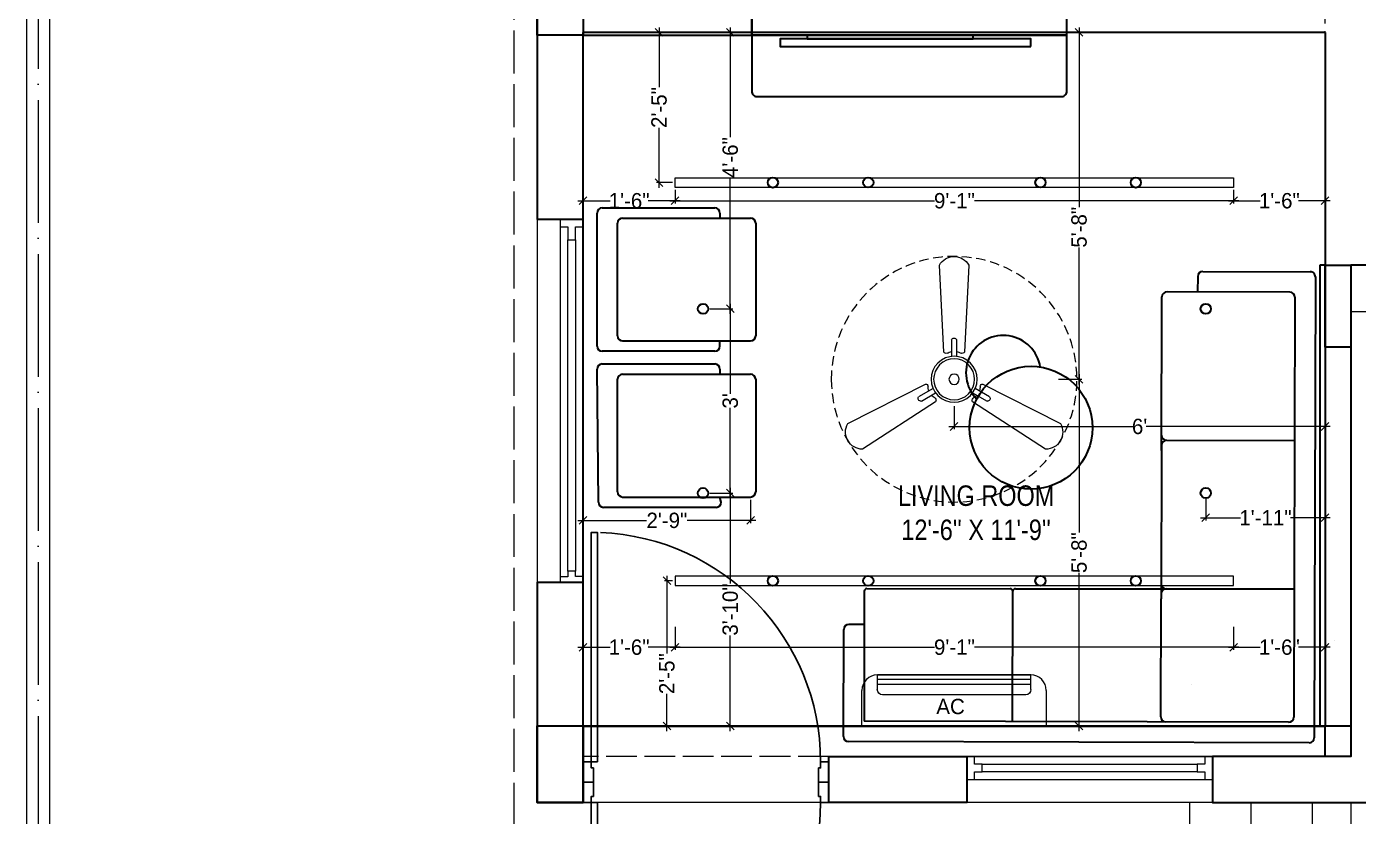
# Model space of a CAD drawing. Header units: millimetres. Extents: x 35877 to 3066687, y -650199 to -40525.
# Drawn here: x 147264.5 to 147524.8, y -179812.1 to -179657.8 of the extents above; entities that cross this region are included whole.
import ezdxf

# ---------------------------------------------------------------- set-up
doc = ezdxf.new("R2010")
doc.units = ezdxf.units.MM
doc.header["$MEASUREMENT"] = 0
doc.header["$PDMODE"] = 35
for name, pattern in [('ACAD_ISO02W100', [15, 12, -3]), ('ACAD_ISO04W100', [30, 24, -3, 0, -3]), ('DASHED', [0.75, 0.5, -0.25])]:
    doc.linetypes.add(name, pattern=pattern)
doc.layers.get('Defpoints').update_dxf_attribs({"color": 220})
doc.layers.add('AR DOOR', color=40, linetype='Continuous')
doc.layers.add('AR ELE-5', color=134, linetype='Continuous')
for name, color, linetype, lineweight in [('COLUMN', 1, 'Continuous', 30), ('dim05', 1, 'Continuous', 13), ('el', 7, 'Continuous', 20), ('Electrical', 84, 'Continuous', 30), ('FIRST FLOOR ( TEXT )', 7, 'Continuous', 9), ('FUR', 250, 'Continuous', 0), ('FURNITURE', 32, 'Continuous', 9), ('furniture dimensions', 1, 'DASHED', 0), ('GROUND FLOOR', 7, 'Continuous', 9), ('GROUND FLOOR  ( PLINE )', 251, 'Continuous', 30), ('GROUND FLOOR ( DW_RAIL )', 7, 'Continuous', 9), ('Labelling', 1, 'Continuous', 25), ('Text', 7, 'Continuous', 15), ('wall', 7, 'Continuous', 30)]:
    doc.layers.add(name, color=color, linetype=linetype, lineweight=lineweight)
doc.styles.add('century g', font='GOTHIC.TTF')
doc.styles.add('KATHA', font='swissc.ttf')
doc.styles.add('TEXT', font='eurr____.ttf')
doc.dimstyles.new('Archana', dxfattribs={"dimtxt": 2, "dimasz": 0.75, "dimexe": 0.5, "dimexo": 0.5, "dimgap": 0, "dimtad": 0, "dimzin": 0, "dimdsep": 46, "dimlunit": 4, "dimtxsty": 'century g', "dimblk": 'OBLIQUE', "dimcen": 0, "dimdle": 1, "dimclrd": 256, "dimclre": 256, "dimclrt": 256, "dimadec": 0, "dimazin": 0, "dimtfac": 1, "dimtofl": 0, "dimtmove": 1, "dimatfit": 3, "dimfxl": 1, "dimfxlon": 1, "dimtolj": 1, "dimtzin": 0, "dimlwd": -1, "dimlwe": -1, "dimarcsym": 0})

# ---------------------------------------------------------------- blocks, each defined once
blk = doc.blocks.new('*U20')
for points in [[(0, 0), (0, 1120), (30, 1120), (30, 0)], [(-40, 0), (0, 0), (0, -30), (10, -30), (10, -100), (-40, -100)], [(1160, 0), (1120, 0), (1120, -30), (1110, -30), (1110, -100), (1160, -100)]]:
    blk.add_lwpolyline(points, close=True)
at = {"layer": 'AR ELE-5', "linetype": 'ByBlock', "ltscale": 15}
blk.add_arc((-1.6, -0.7), 1121.6, 0.03474, 87.62699, dxfattribs=at)
blk = doc.blocks.new('fan')
at = {"layer": 'Electrical', "lineweight": 15, "ltscale": 20}
for p, q in [((3300835.29, -509900.78), (3300836.47, -509923.43)), ((3300841.81, -509923.43), (3300842.99, -509900.78)), ((3300838.47, -509924.57), (3300838.47, -509920.25)), ((3300839.81, -509920.28), (3300839.81, -509924.57)), ((3300831.66, -509931.77), (3300811.45, -509942.07)), ((3300866.83, -509942.07), (3300846.62, -509931.77)), ((3300829.93, -509935.08), (3300833.64, -509932.93)), ((3300834.31, -509934.09), (3300830.57, -509936.25)), ((3300847.68, -509936.23), (3300843.97, -509934.09)), ((3300844.64, -509932.93), (3300848.38, -509935.09)), ((3300815.3, -509948.74), (3300834.33, -509936.39)), ((3300843.95, -509936.39), (3300862.98, -509948.74))]:
    blk.add_line(p, q, dxfattribs=at)
at = {"layer": 'Electrical', "linetype": 'DASHED', "lineweight": 15, "ltscale": 5}
blk.add_circle((3300839.14, -509930.53), 32, dxfattribs=at)
at = {"layer": 'Electrical', "lineweight": 15, "ltscale": 20}
for centre, major_axis, start_param, end_param in [((3300839.14, -509902.94), (3.12, 3.12), -0.272136, 1.842967), ((3300839.13, -509920.5), (0.501, 0.501), -0.465536, 1.983618), ((3300839.14, -509930.53), (4.24, -4.24), 3.14161, 9.424795), ((3300839.14, -509930.53), (3.77, -3.77), 1.749190548672175e-05, 6.283202799085073), ((3300837.1, -509923.08), (0.51, 0.51), 2.863014, 4.257784), ((3300839.14, -509926.42), (2.27, -2.27), 2.565057, 2.951308), ((3300839.14, -509926.42), (2.27, 2.27), 0.19032, 0.57657), ((3300841.18, -509923.08), (0.51, -0.51), 5.167028, 6.561799), ((3300839.14, -509930.53), (0.943, 0.943), 1.570814, 7.853999), ((3300831.67, -509932.49), (0.51, -0.51), 0.978238, 2.373008), ((3300835.59, -509932.58), (2.27, -2.27), 3.855511, 4.241762), ((3300842.69, -509932.58), (2.27, 2.27), 5.183051, 5.569301), ((3300846.61, -509932.49), (0.51, -0.51), 2.339416, 3.734186), ((3300830.46, -509935.55), (0.501, -0.501), 3.199655, 5.648809), ((3300835.59, -509932.58), (2.27, -2.27), 4.659452, 5.045703), ((3300833.71, -509936.02), (0.51, 0.51), -1.325776, 0.068994), ((3300844.57, -509936.02), (0.51, -0.51), 3.072633, 4.467404), ((3300842.69, -509932.58), (2.27, 2.27), 4.37911, 4.765361), ((3300847.83, -509935.54), (0.501, 0.501), 3.723254, 6.172408), ((3300815.25, -509944.32), (3.12, -3.12), 3.393055, 5.508159), ((3300863.03, -509944.32), (3.12, -3.12), 5.48745, 7.602554)]:
    blk.add_ellipse(centre, major_axis=major_axis, ratio=1, start_param=start_param, end_param=end_param, dxfattribs=at)
blk = doc.blocks.new('ac paln')
at = {"layer": 'Electrical', "lineweight": 15}
for p, q in [((389238.69, -37646.36), (389238.69, -37610.34)), ((389238.69, -37610.34), (389245.67, -37610.34)), ((389245.81, -37613.35), (389248.68, -37613.35)), ((389246.82, -37643.35), (389246.82, -37613.35)), ((389247.82, -37643.35), (389247.82, -37613.35)), ((389248.68, -37613.35), (389248.68, -37643.35)), ((389248.68, -37643.35), (389248.68, -37613.35)), ((389244.81, -37642.35), (389244.81, -37614.35)), ((389245.81, -37643.35), (389248.68, -37643.35)), ((389248.68, -37643.35), (389248.68, -37643.35)), ((389245.67, -37646.36), (389238.69, -37646.36))]:
    blk.add_line(p, q, dxfattribs=at)
for centre, start, end in [((389245.67, -37613.35), 0, 90), ((389245.67, -37643.35), 270, 0)]:
    blk.add_arc(centre, 3.01, start, end, dxfattribs=at)
at = {"layer": 'Electrical', "lineweight": 15, "extrusion": (0, 0, -1)}
for centre, start_param, end_param in [((389245.81, -37614.35), -0.785398, 0.785398), ((389245.81, -37642.35), 3.926991, 5.497787)]:
    blk.add_ellipse(centre, major_axis=(-0.71, 0.71), ratio=1, start_param=start_param, end_param=end_param, dxfattribs=at)
at = {"layer": 'Text', "style": 'TEXT'}
blk.add_text('AC', height=3, rotation=270, dxfattribs=at).set_placement((389241.02, -37624.87))
blk = doc.blocks.new('_Oblique')
at = {"layer": 'wall', "color": 0, "lineweight": -2}
blk.add_line((-0.5, -0.5), (0.5, 0.5), dxfattribs=at)
blk = doc.blocks.new('*D640')
at = {"layer": 'Defpoints', "color": 0, "linetype": 'Continuous', "lineweight": 0, "transparency": 16777216}
for p in [(147391.23, -179774.5, -0.01), (147373.25, -179777.19, -0.01), (147391.23, -179779.04)]:
    blk.add_point(p, dxfattribs=at)
at = {"layer": 'furniture dimensions', "color": 5, "linetype": 'Continuous', "transparency": 16777216}
for p, q in [((147391.23, -179775.04), (147391.23, -179779.54)), ((147372.25, -179779.04), (147378.52, -179779.04)), ((147392.23, -179779.04), (147385.96, -179779.04))]:
    blk.add_line(p, q, dxfattribs=at)
at = {"layer": 'furniture dimensions', "color": 5, "linetype": 'ByBlock', "transparency": 16777216}
blk.add_line((147373.25, -179777.69), (147373.25, -179779.54), dxfattribs=at)
at = {"layer": 'furniture dimensions', "color": 5, "linetype": 'Continuous', "transparency": 16777216, "xscale": 1.5, "yscale": 1.5, "zscale": 1.5, "rotation": 180}
blk.add_blockref('_Oblique', (147373.25, -179779.04), dxfattribs=at)
at = {"layer": 'furniture dimensions', "color": 5, "linetype": 'Continuous', "transparency": 16777216, "xscale": 1.5, "yscale": 1.5, "zscale": 1.5}
blk.add_blockref('_Oblique', (147391.23, -179779.04), dxfattribs=at)
at = {"layer": 'furniture dimensions', "linetype": 'Continuous', "lineweight": 0, "transparency": 16777216, "insert": (147382.24, -179779.04), "char_height": 3, "attachment_point": 5, "style": 'century g'}
blk.add_mtext('\\A1;1\'-6"', dxfattribs=at)
blk = doc.blocks.new('*D641')
at = {"layer": 'Defpoints', "color": 0, "linetype": 'Continuous', "lineweight": 0, "transparency": 16777216}
for p in [(147391.23, -179774.5, -0.01), (147500.38, -179774.5, -0.01), (147500.38, -179779.04)]:
    blk.add_point(p, dxfattribs=at)
at = {"layer": 'furniture dimensions', "color": 5, "linetype": 'ByBlock', "transparency": 16777216}
blk.add_line((147391.23, -179775.04), (147391.23, -179779.54), dxfattribs=at)
at = {"layer": 'furniture dimensions', "color": 5, "linetype": 'Continuous', "transparency": 16777216}
for p, q in [((147500.38, -179775.04), (147500.38, -179779.54)), ((147390.23, -179779.04), (147441.89, -179779.04)), ((147501.38, -179779.04), (147449.72, -179779.04))]:
    blk.add_line(p, q, dxfattribs=at)
at = {"layer": 'furniture dimensions', "color": 5, "linetype": 'Continuous', "transparency": 16777216, "xscale": 1.5, "yscale": 1.5, "zscale": 1.5, "rotation": 180}
blk.add_blockref('_Oblique', (147391.23, -179779.04), dxfattribs=at)
at = {"layer": 'furniture dimensions', "color": 5, "linetype": 'Continuous', "transparency": 16777216, "xscale": 1.5, "yscale": 1.5, "zscale": 1.5}
blk.add_blockref('_Oblique', (147500.38, -179779.04), dxfattribs=at)
at = {"layer": 'furniture dimensions', "linetype": 'Continuous', "lineweight": 0, "transparency": 16777216, "insert": (147445.81, -179779.04), "char_height": 3, "attachment_point": 5, "style": 'century g'}
blk.add_mtext('\\A1;9\'-1"', dxfattribs=at)
blk = doc.blocks.new('*D642')
at = {"layer": 'Defpoints', "color": 0, "linetype": 'Continuous', "lineweight": 0, "transparency": 16777216}
for p in [(147500.38, -179774.5, -0.01), (147518.25, -179774.5, -0.01), (147518.25, -179779.04)]:
    blk.add_point(p, dxfattribs=at)
at = {"layer": 'furniture dimensions', "color": 5, "linetype": 'ByBlock', "transparency": 16777216}
blk.add_line((147500.38, -179775.04), (147500.38, -179779.54), dxfattribs=at)
at = {"layer": 'furniture dimensions', "color": 5, "linetype": 'Continuous', "transparency": 16777216}
for p, q in [((147518.25, -179775.04), (147518.25, -179779.54)), ((147499.38, -179779.04), (147505.59, -179779.04)), ((147519.25, -179779.04), (147513.04, -179779.04))]:
    blk.add_line(p, q, dxfattribs=at)
at = {"layer": 'furniture dimensions', "color": 5, "linetype": 'Continuous', "transparency": 16777216, "xscale": 1.5, "yscale": 1.5, "zscale": 1.5, "rotation": 180}
blk.add_blockref('_Oblique', (147500.38, -179779.04), dxfattribs=at)
at = {"layer": 'furniture dimensions', "color": 5, "linetype": 'Continuous', "transparency": 16777216, "xscale": 1.5, "yscale": 1.5, "zscale": 1.5}
blk.add_blockref('_Oblique', (147518.25, -179779.04), dxfattribs=at)
at = {"layer": 'furniture dimensions', "linetype": 'Continuous', "lineweight": 0, "transparency": 16777216, "insert": (147509.31, -179779.04), "char_height": 3, "attachment_point": 5, "style": 'century g'}
blk.add_mtext('\\A1;1\'-6"', dxfattribs=at)
blk = doc.blocks.new('*D643')
at = {"layer": 'Defpoints', "color": 0, "linetype": 'Continuous', "lineweight": 0, "transparency": 16777216}
for p in [(147391.23, -179766.05), (147389.63, -179794.44), (147391.23, -179794.44, -0.01)]:
    blk.add_point(p, dxfattribs=at)
at = {"layer": 'furniture dimensions', "color": 5, "linetype": 'Continuous', "transparency": 16777216}
for p, q in [((147389.63, -179765.05), (147389.63, -179780.25)), ((147389.63, -179795.44), (147389.63, -179788.16)), ((147390.73, -179794.44), (147389.13, -179794.44))]:
    blk.add_line(p, q, dxfattribs=at)
at = {"layer": 'furniture dimensions', "color": 5, "linetype": 'ByBlock', "transparency": 16777216}
blk.add_line((147390.73, -179766.05), (147389.13, -179766.05), dxfattribs=at)
at = {"layer": 'furniture dimensions', "color": 5, "linetype": 'Continuous', "transparency": 16777216, "xscale": 1.5, "yscale": 1.5, "zscale": 1.5}
for p, rotation in [((147389.63, -179766.05), 90), ((147389.63, -179794.44), 270)]:
    blk.add_blockref('_Oblique', p, dxfattribs=dict(at, rotation=rotation))
at = {"layer": 'furniture dimensions', "linetype": 'Continuous', "lineweight": 0, "transparency": 16777216, "insert": (147389.63, -179784.2), "char_height": 3, "attachment_point": 5, "rotation": 90, "style": 'century g'}
blk.add_mtext('\\A1;2\'-5"', dxfattribs=at)
blk = doc.blocks.new('*D644')
at = {"layer": 'Defpoints', "color": 0, "linetype": 'Continuous', "lineweight": 0, "transparency": 16777216}
for p in [(147396.68, -179748.9, -0.01), (147396.68, -179794.44, -0.01), (147402.01, -179794.44)]:
    blk.add_point(p, dxfattribs=at)
at = {"layer": 'furniture dimensions', "color": 5, "linetype": 'ByBlock', "transparency": 16777216}
blk.add_line((147398.01, -179748.9), (147402.51, -179748.9), dxfattribs=at)
at = {"layer": 'furniture dimensions', "color": 5, "linetype": 'Continuous', "transparency": 16777216}
for p, q in [((147402.01, -179747.9), (147402.01, -179766.57)), ((147402.01, -179795.44), (147402.01, -179776.77)), ((147398.01, -179794.44), (147402.51, -179794.44))]:
    blk.add_line(p, q, dxfattribs=at)
at = {"layer": 'furniture dimensions', "color": 5, "linetype": 'Continuous', "transparency": 16777216, "xscale": 1.5, "yscale": 1.5, "zscale": 1.5}
for p, rotation in [((147402.01, -179748.9), 90), ((147402.01, -179794.44), 270)]:
    blk.add_blockref('_Oblique', p, dxfattribs=dict(at, rotation=rotation))
at = {"layer": 'furniture dimensions', "linetype": 'Continuous', "lineweight": 0, "transparency": 16777216, "insert": (147402.01, -179771.67), "char_height": 3, "attachment_point": 5, "rotation": 90, "style": 'century g'}
blk.add_mtext('\\A1;3\'-10"', dxfattribs=at)
blk = doc.blocks.new('*D645')
at = {"layer": 'Defpoints', "color": 0, "linetype": 'Continuous', "lineweight": 0, "transparency": 16777216}
for p in [(147396.68, -179712.9, -0.01), (147402.01, -179712.9), (147396.68, -179748.9, -0.01)]:
    blk.add_point(p, dxfattribs=at)
at = {"layer": 'furniture dimensions', "color": 5, "linetype": 'Continuous', "transparency": 16777216}
for p, q in [((147398.01, -179712.9), (147402.51, -179712.9)), ((147402.01, -179711.9), (147402.01, -179729.54)), ((147402.01, -179749.9), (147402.01, -179732.27))]:
    blk.add_line(p, q, dxfattribs=at)
at = {"layer": 'furniture dimensions', "color": 5, "linetype": 'ByBlock', "transparency": 16777216}
blk.add_line((147398.01, -179748.9), (147402.51, -179748.9), dxfattribs=at)
at = {"layer": 'furniture dimensions', "color": 5, "linetype": 'Continuous', "transparency": 16777216, "xscale": 1.5, "yscale": 1.5, "zscale": 1.5}
for p, rotation in [((147402.01, -179712.9), 90), ((147402.01, -179748.9), 270)]:
    blk.add_blockref('_Oblique', p, dxfattribs=dict(at, rotation=rotation))
at = {"layer": 'furniture dimensions', "linetype": 'Continuous', "lineweight": 0, "transparency": 16777216, "insert": (147402.01, -179730.9), "char_height": 3, "attachment_point": 5, "rotation": 90, "style": 'century g'}
blk.add_mtext("\\A1;3'", dxfattribs=at)
blk = doc.blocks.new('*D646')
at = {"layer": 'Defpoints', "color": 0, "linetype": 'Continuous', "lineweight": 0, "transparency": 16777216}
for p in [(147396.68, -179658.9, -0.01), (147402.01, -179658.9), (147396.68, -179712.9, -0.01)]:
    blk.add_point(p, dxfattribs=at)
at = {"layer": 'furniture dimensions', "color": 5, "linetype": 'Continuous', "transparency": 16777216}
for p, q in [((147402.01, -179657.9), (147402.01, -179679.38)), ((147398.01, -179658.9), (147402.51, -179658.9)), ((147402.01, -179713.9), (147402.01, -179687.31))]:
    blk.add_line(p, q, dxfattribs=at)
at = {"layer": 'furniture dimensions', "color": 5, "linetype": 'ByBlock', "transparency": 16777216}
blk.add_line((147398.01, -179712.9), (147402.51, -179712.9), dxfattribs=at)
at = {"layer": 'furniture dimensions', "color": 5, "linetype": 'Continuous', "transparency": 16777216, "xscale": 1.5, "yscale": 1.5, "zscale": 1.5}
for p, rotation in [((147402.01, -179658.9), 90), ((147402.01, -179712.9), 270)]:
    blk.add_blockref('_Oblique', p, dxfattribs=dict(at, rotation=rotation))
at = {"layer": 'furniture dimensions', "linetype": 'Continuous', "lineweight": 0, "transparency": 16777216, "insert": (147402.01, -179683.35), "char_height": 3, "attachment_point": 5, "rotation": 90, "style": 'century g'}
blk.add_mtext('\\A1;4\'-6"', dxfattribs=at)
blk = doc.blocks.new('*D647')
at = {"layer": 'Defpoints', "color": 0, "linetype": 'Continuous', "lineweight": 0, "transparency": 16777216}
for p in [(147405.98, -179748.68, -0.01), (147373.25, -179750.66, -0.01), (147405.98, -179754.26)]:
    blk.add_point(p, dxfattribs=at)
at = {"layer": 'furniture dimensions', "color": 5, "linetype": 'ByBlock', "transparency": 16777216}
blk.add_line((147373.25, -179751.16), (147373.25, -179754.76), dxfattribs=at)
at = {"layer": 'furniture dimensions', "color": 5, "linetype": 'Continuous', "transparency": 16777216}
for p, q in [((147405.98, -179750.26), (147405.98, -179754.76)), ((147372.25, -179754.26), (147385.66, -179754.26)), ((147406.98, -179754.26), (147393.57, -179754.26))]:
    blk.add_line(p, q, dxfattribs=at)
at = {"layer": 'furniture dimensions', "color": 5, "linetype": 'Continuous', "transparency": 16777216, "xscale": 1.5, "yscale": 1.5, "zscale": 1.5, "rotation": 180}
blk.add_blockref('_Oblique', (147373.25, -179754.26), dxfattribs=at)
at = {"layer": 'furniture dimensions', "color": 5, "linetype": 'Continuous', "transparency": 16777216, "xscale": 1.5, "yscale": 1.5, "zscale": 1.5}
blk.add_blockref('_Oblique', (147405.98, -179754.26), dxfattribs=at)
at = {"layer": 'furniture dimensions', "linetype": 'Continuous', "lineweight": 0, "transparency": 16777216, "insert": (147389.62, -179754.26), "char_height": 3, "attachment_point": 5, "style": 'century g'}
blk.add_mtext('\\A1;2\'-9"', dxfattribs=at)
blk = doc.blocks.new('*D648')
at = {"layer": 'Defpoints', "color": 0, "linetype": 'Continuous', "lineweight": 0, "transparency": 16777216}
for p in [(147494.93, -179748.9, -0.01), (147518.25, -179748.9, -0.01), (147518.25, -179753.74)]:
    blk.add_point(p, dxfattribs=at)
at = {"layer": 'furniture dimensions', "color": 5, "linetype": 'ByBlock', "transparency": 16777216}
blk.add_line((147494.93, -179749.74), (147494.93, -179754.24), dxfattribs=at)
at = {"layer": 'furniture dimensions', "color": 5, "linetype": 'Continuous', "transparency": 16777216}
for p, q in [((147518.25, -179749.74), (147518.25, -179754.24)), ((147493.93, -179753.74), (147501.71, -179753.74)), ((147519.25, -179753.74), (147511.47, -179753.74))]:
    blk.add_line(p, q, dxfattribs=at)
at = {"layer": 'furniture dimensions', "color": 5, "linetype": 'Continuous', "transparency": 16777216, "xscale": 1.5, "yscale": 1.5, "zscale": 1.5, "rotation": 180}
blk.add_blockref('_Oblique', (147494.93, -179753.74), dxfattribs=at)
at = {"layer": 'furniture dimensions', "color": 5, "linetype": 'Continuous', "transparency": 16777216, "xscale": 1.5, "yscale": 1.5, "zscale": 1.5}
blk.add_blockref('_Oblique', (147518.25, -179753.74), dxfattribs=at)
at = {"layer": 'furniture dimensions', "linetype": 'Continuous', "lineweight": 0, "transparency": 16777216, "insert": (147506.59, -179753.74), "char_height": 3, "attachment_point": 5, "style": 'century g'}
blk.add_mtext('\\A1;1\'-11"', dxfattribs=at)
blk = doc.blocks.new('*D649')
at = {"layer": 'Defpoints', "color": 0, "linetype": 'Continuous', "lineweight": 0, "transparency": 16777216}
for p in [(147388.1, -179658.9), (147391.23, -179658.9, -0.01), (147391.23, -179688.24, -0.01)]:
    blk.add_point(p, dxfattribs=at)
at = {"layer": 'furniture dimensions', "color": 5, "linetype": 'Continuous', "transparency": 16777216}
for p, q in [((147388.1, -179657.9), (147388.1, -179669.61)), ((147390.73, -179658.9), (147387.6, -179658.9)), ((147388.1, -179689.24), (147388.1, -179677.53))]:
    blk.add_line(p, q, dxfattribs=at)
at = {"layer": 'furniture dimensions', "color": 5, "linetype": 'ByBlock', "transparency": 16777216}
blk.add_line((147390.73, -179688.24), (147387.6, -179688.24), dxfattribs=at)
at = {"layer": 'furniture dimensions', "color": 5, "linetype": 'Continuous', "transparency": 16777216, "xscale": 1.5, "yscale": 1.5, "zscale": 1.5}
for p, rotation in [((147388.1, -179658.9), 90), ((147388.1, -179688.24), 270)]:
    blk.add_blockref('_Oblique', p, dxfattribs=dict(at, rotation=rotation))
at = {"layer": 'furniture dimensions', "linetype": 'Continuous', "lineweight": 0, "transparency": 16777216, "insert": (147388.1, -179673.57), "char_height": 3, "attachment_point": 5, "rotation": 90, "style": 'century g'}
blk.add_mtext('\\A1;2\'-5"', dxfattribs=at)
blk = doc.blocks.new('*D650')
at = {"layer": 'Defpoints', "color": 0, "linetype": 'Continuous', "lineweight": 0, "transparency": 16777216}
for p in [(147373.25, -179689.18, -0.01), (147391.23, -179689.18, -0.01), (147373.25, -179691.8)]:
    blk.add_point(p, dxfattribs=at)
at = {"layer": 'furniture dimensions', "color": 5, "linetype": 'Continuous', "transparency": 16777216}
for p, q in [((147372.25, -179691.8), (147378.52, -179691.8)), ((147373.25, -179689.68), (147373.25, -179692.3)), ((147392.23, -179691.8), (147385.96, -179691.8))]:
    blk.add_line(p, q, dxfattribs=at)
at = {"layer": 'furniture dimensions', "color": 5, "linetype": 'ByBlock', "transparency": 16777216}
blk.add_line((147391.23, -179689.68), (147391.23, -179692.3), dxfattribs=at)
at = {"layer": 'furniture dimensions', "color": 5, "linetype": 'Continuous', "transparency": 16777216, "xscale": 1.5, "yscale": 1.5, "zscale": 1.5, "rotation": 180}
blk.add_blockref('_Oblique', (147373.25, -179691.8), dxfattribs=at)
at = {"layer": 'furniture dimensions', "color": 5, "linetype": 'Continuous', "transparency": 16777216, "xscale": 1.5, "yscale": 1.5, "zscale": 1.5}
blk.add_blockref('_Oblique', (147391.23, -179691.8), dxfattribs=at)
at = {"layer": 'furniture dimensions', "linetype": 'Continuous', "lineweight": 0, "transparency": 16777216, "insert": (147382.24, -179691.8), "char_height": 3, "attachment_point": 5, "style": 'century g'}
blk.add_mtext('\\A1;1\'-6"', dxfattribs=at)
blk = doc.blocks.new('*D651')
at = {"layer": 'Defpoints', "color": 0, "linetype": 'Continuous', "lineweight": 0, "transparency": 16777216}
for p in [(147391.23, -179689.18, -0.01), (147500.38, -179689.18, -0.01), (147500.38, -179691.8)]:
    blk.add_point(p, dxfattribs=at)
at = {"layer": 'furniture dimensions', "color": 5, "linetype": 'Continuous', "transparency": 16777216}
for p, q in [((147390.23, -179691.8), (147441.89, -179691.8)), ((147501.38, -179691.8), (147449.72, -179691.8)), ((147500.38, -179689.68), (147500.38, -179692.3))]:
    blk.add_line(p, q, dxfattribs=at)
at = {"layer": 'furniture dimensions', "color": 5, "linetype": 'ByBlock', "transparency": 16777216}
blk.add_line((147391.23, -179689.68), (147391.23, -179692.3), dxfattribs=at)
at = {"layer": 'furniture dimensions', "color": 5, "linetype": 'Continuous', "transparency": 16777216, "xscale": 1.5, "yscale": 1.5, "zscale": 1.5, "rotation": 180}
blk.add_blockref('_Oblique', (147391.23, -179691.8), dxfattribs=at)
at = {"layer": 'furniture dimensions', "color": 5, "linetype": 'Continuous', "transparency": 16777216, "xscale": 1.5, "yscale": 1.5, "zscale": 1.5}
blk.add_blockref('_Oblique', (147500.38, -179691.8), dxfattribs=at)
at = {"layer": 'furniture dimensions', "linetype": 'Continuous', "lineweight": 0, "transparency": 16777216, "insert": (147445.81, -179691.8), "char_height": 3, "attachment_point": 5, "style": 'century g'}
blk.add_mtext('\\A1;9\'-1"', dxfattribs=at)
blk = doc.blocks.new('*D652')
at = {"layer": 'Defpoints', "color": 0, "linetype": 'Continuous', "lineweight": 0, "transparency": 16777216}
for p in [(147500.38, -179689.18, -0.01), (147518.25, -179689.18, -0.01), (147518.25, -179691.8)]:
    blk.add_point(p, dxfattribs=at)
at = {"layer": 'furniture dimensions', "color": 5, "linetype": 'Continuous', "transparency": 16777216}
for p, q in [((147499.38, -179691.8), (147505.59, -179691.8)), ((147519.25, -179691.8), (147513.04, -179691.8)), ((147518.25, -179689.68), (147518.25, -179692.3))]:
    blk.add_line(p, q, dxfattribs=at)
at = {"layer": 'furniture dimensions', "color": 5, "linetype": 'ByBlock', "transparency": 16777216}
blk.add_line((147500.38, -179689.68), (147500.38, -179692.3), dxfattribs=at)
at = {"layer": 'furniture dimensions', "color": 5, "linetype": 'Continuous', "transparency": 16777216, "xscale": 1.5, "yscale": 1.5, "zscale": 1.5, "rotation": 180}
blk.add_blockref('_Oblique', (147500.38, -179691.8), dxfattribs=at)
at = {"layer": 'furniture dimensions', "color": 5, "linetype": 'Continuous', "transparency": 16777216, "xscale": 1.5, "yscale": 1.5, "zscale": 1.5}
blk.add_blockref('_Oblique', (147518.25, -179691.8), dxfattribs=at)
at = {"layer": 'furniture dimensions', "linetype": 'Continuous', "lineweight": 0, "transparency": 16777216, "insert": (147509.31, -179691.8), "char_height": 3, "attachment_point": 5, "style": 'century g'}
blk.add_mtext('\\A1;1\'-6"', dxfattribs=at)
blk = doc.blocks.new('*D717')
at = {"layer": 'Defpoints', "color": 0, "linetype": 'Continuous', "lineweight": 0, "transparency": 16777216}
for p in [(147462.62, -179658.9, -0.01), (147445.75, -179726.67, -0.01), (147470.18, -179726.67)]:
    blk.add_point(p, dxfattribs=at)
at = {"layer": 'furniture dimensions', "color": 5, "linetype": 'Continuous', "transparency": 16777216}
for p, q in [((147470.18, -179657.9), (147470.18, -179693.04)), ((147470.18, -179727.67), (147470.18, -179700.9)), ((147466.18, -179726.67), (147470.68, -179726.67))]:
    blk.add_line(p, q, dxfattribs=at)
at = {"layer": 'furniture dimensions', "color": 5, "linetype": 'ByBlock', "transparency": 16777216}
blk.add_line((147466.18, -179658.9), (147470.68, -179658.9), dxfattribs=at)
at = {"layer": 'furniture dimensions', "color": 5, "linetype": 'Continuous', "transparency": 16777216, "xscale": 1.5, "yscale": 1.5, "zscale": 1.5}
for p, rotation in [((147470.18, -179658.9), 90), ((147470.18, -179726.67), 270)]:
    blk.add_blockref('_Oblique', p, dxfattribs=dict(at, rotation=rotation))
at = {"layer": 'furniture dimensions', "linetype": 'Continuous', "lineweight": 0, "transparency": 16777216, "insert": (147470.18, -179696.97), "char_height": 3, "attachment_point": 5, "rotation": 90, "style": 'century g'}
blk.add_mtext('\\A1;5\'-8"', dxfattribs=at)
blk = doc.blocks.new('*D718')
at = {"layer": 'Defpoints', "color": 0, "linetype": 'Continuous', "lineweight": 0, "transparency": 16777216}
for p in [(147445.75, -179726.67, -0.01), (147470.18, -179726.67), (147462.62, -179794.44, -0.01)]:
    blk.add_point(p, dxfattribs=at)
at = {"layer": 'furniture dimensions', "color": 5, "linetype": 'Continuous', "transparency": 16777216}
for p, q in [((147470.18, -179725.67), (147470.18, -179756.62)), ((147466.18, -179726.67), (147470.68, -179726.67)), ((147470.18, -179795.44), (147470.18, -179764.49))]:
    blk.add_line(p, q, dxfattribs=at)
at = {"layer": 'furniture dimensions', "color": 5, "linetype": 'ByBlock', "transparency": 16777216}
blk.add_line((147466.18, -179794.44), (147470.68, -179794.44), dxfattribs=at)
at = {"layer": 'furniture dimensions', "color": 5, "linetype": 'Continuous', "transparency": 16777216, "xscale": 1.5, "yscale": 1.5, "zscale": 1.5}
for p, rotation in [((147470.18, -179726.67), 90), ((147470.18, -179794.44), 270)]:
    blk.add_blockref('_Oblique', p, dxfattribs=dict(at, rotation=rotation))
at = {"layer": 'furniture dimensions', "linetype": 'Continuous', "lineweight": 0, "transparency": 16777216, "insert": (147470.18, -179760.56), "char_height": 3, "attachment_point": 5, "rotation": 90, "style": 'century g'}
blk.add_mtext('\\A1;5\'-8"', dxfattribs=at)
blk = doc.blocks.new('*D719')
at = {"layer": 'Defpoints', "color": 0, "linetype": 'Continuous', "lineweight": 0, "transparency": 16777216}
for p in [(147445.75, -179726.67, -0.01), (147518.25, -179726.67, -0.01), (147518.25, -179735.9)]:
    blk.add_point(p, dxfattribs=at)
at = {"layer": 'furniture dimensions', "color": 5, "linetype": 'ByBlock', "transparency": 16777216}
blk.add_line((147445.75, -179731.9), (147445.75, -179736.4), dxfattribs=at)
at = {"layer": 'furniture dimensions', "color": 5, "linetype": 'Continuous', "transparency": 16777216}
for p, q in [((147518.25, -179731.9), (147518.25, -179736.4)), ((147444.75, -179735.9), (147480.7, -179735.9)), ((147519.25, -179735.9), (147483.3, -179735.9))]:
    blk.add_line(p, q, dxfattribs=at)
at = {"layer": 'furniture dimensions', "color": 5, "linetype": 'Continuous', "transparency": 16777216, "xscale": 1.5, "yscale": 1.5, "zscale": 1.5, "rotation": 180}
blk.add_blockref('_Oblique', (147445.75, -179735.9), dxfattribs=at)
at = {"layer": 'furniture dimensions', "color": 5, "linetype": 'Continuous', "transparency": 16777216, "xscale": 1.5, "yscale": 1.5, "zscale": 1.5}
blk.add_blockref('_Oblique', (147518.25, -179735.9), dxfattribs=at)
at = {"layer": 'furniture dimensions', "linetype": 'Continuous', "lineweight": 0, "transparency": 16777216, "insert": (147482, -179735.9), "char_height": 3, "attachment_point": 5, "style": 'century g'}
blk.add_mtext("\\A1;6'", dxfattribs=at)

msp = doc.modelspace()

# ---------------------------------------------------------------- linework, layer by layer
at = {"color": 9, "lineweight": 30, "true_color": 0xc7c8ca, "transparency": 33554687, "elevation": -0.005}
for points in [[(147460.752, -179661.614), (147460.752, -179660.167), (147411.752, -179660.167), (147411.752, -179661.614)], [(147460.752, -179661.614), (147460.752, -179660.167), (147411.752, -179660.167), (147411.752, -179661.614)], [(147449.471, -179660.167), (147449.471, -179659.402), (147417.034, -179659.402), (147417.034, -179660.167)], [(147449.471, -179660.167), (147449.471, -179659.402), (147417.034, -179659.402), (147417.034, -179660.167)]]:
    msp.add_lwpolyline(points, close=True, dxfattribs=at)
at = {"layer": 'COLUMN', "transparency": 33554687, "elevation": -0.005}
for points in [[(147364.252, -179644.402), (147373.252, -179644.402), (147373.252, -179659.402), (147364.252, -179659.402)], [(147364.252, -179794.402), (147373.252, -179794.402), (147373.252, -179809.402), (147364.252, -179809.402)]]:
    msp.add_lwpolyline(points, close=True, dxfattribs=at)
at = {"layer": 'FUR', "transparency": 33554687}
msp.add_line((147520.121, -179777.713, -0.005), (147520.121, -179777.713, -0.005), dxfattribs=at)
msp.add_line((147520.121, -179777.713, -0.005), (147520.121, -179777.713, -0.005), dxfattribs=at)
at = {"layer": 'FUR', "color": 9, "lineweight": 30, "true_color": 0xc7c8ca, "transparency": 33554687}
msp.add_line((147492.157, -179786.26, -0.005), (147492.157, -179786.26, -0.005), dxfattribs=at)
at = {"layer": 'FURNITURE', "color": 9, "lineweight": 30, "true_color": 0xc7c8ca, "transparency": 33554687}
for p, q in [((147375.98, -179720.182, -0.005), (147375.98, -179694.182, -0.005)), ((147376.98, -179693.182, -0.005), (147398.98, -179693.182, -0.005)), ((147399.98, -179694.182, -0.005), (147399.98, -179695.182, -0.005)), ((147379.98, -179718.182, -0.005), (147379.98, -179696.182, -0.005)), ((147380.98, -179695.182, -0.005), (147405.98, -179695.182, -0.005)), ((147406.98, -179696.182, -0.005), (147406.98, -179718.182, -0.005)), ((147518.252, -179704.402, -0.005), (147517.252, -179704.402, -0.005)), ((147517.252, -179704.402, -0.005), (147517.252, -179794.402, -0.005)), ((147493.352, -179706.608, -0.005), (147493.344, -179709.608, -0.005)), ((147494.354, -179705.611, -0.005), (147515.354, -179705.665, -0.005)), ((147516.352, -179706.668, -0.005), (147516.117, -179796.713, -0.005)), ((147511.339, -179709.661, -0.005), (147487.357, -179709.59, -0.005)), ((147486.285, -179740.587, -0.005), (147486.355, -179710.588, -0.005)), ((147512.341, -179710.657, -0.005), (147512.127, -179792.702, -0.005)), ((147380.98, -179719.182, -0.005), (147383.98, -179719.182, -0.005)), ((147383.98, -179719.182, -0.005), (147405.98, -179719.182, -0.005)), ((147399.98, -179720.182, -0.005), (147399.98, -179719.182, -0.005)), ((147398.98, -179721.182, -0.005), (147376.98, -179721.182, -0.005)), ((147376.244, -179750.7, -0.005), (147375.98, -179724.682, -0.005)), ((147376.98, -179723.682, -0.005), (147398.98, -179723.682, -0.005)), ((147380.98, -179725.682, -0.005), (147405.98, -179725.682, -0.005)), ((147399.98, -179724.682, -0.005), (147399.98, -179725.682, -0.005)), ((147379.98, -179748.682, -0.005), (147379.98, -179726.682, -0.005)), ((147406.98, -179726.682, -0.005), (147406.98, -179748.682, -0.005)), ((147487.282, -179738.598, -0.005), (147512.269, -179738.665, -0.005)), ((147486.28, -179739.596, -0.005), (147486.21, -179769.576, -0.005)), ((147399.244, -179751.7, -0.005), (147377.244, -179751.7, -0.005)), ((147380.98, -179749.682, -0.005), (147383.98, -179749.682, -0.005)), ((147383.98, -179749.682, -0.005), (147405.98, -179749.682, -0.005)), ((147400.244, -179750.7, -0.005), (147399.98, -179749.682, -0.005)), ((147428.694, -179767.577, -0.005), (147456.763, -179767.597, -0.005)), ((147457.718, -179767.597, -0.005), (147512.189, -179767.636, -0.005)), ((147428.193, -179768.076, -0.005), (147428.193, -179793.478, -0.005)), ((147457.15, -179793.555, -0.005), (147457.219, -179768.091, -0.005)), ((147486.14, -179792.633, -0.005), (147486.21, -179769.576, -0.005)), ((147428.174, -179774.583, -0.005), (147425.174, -179774.576, -0.005)), ((147424.117, -179796.467, -0.005), (147424.171, -179775.573, -0.005)), ((147511.124, -179793.7, -0.005), (147428.193, -179793.478, -0.005)), ((147373.255, -179800.402, -0.005), (147373.252, -179794.419, -0.005)), ((147373.252, -179794.44, -0.005), (147518.252, -179794.44, -0.005)), ((147515.114, -179797.71, -0.005), (147425.114, -179797.47, -0.005))]:
    msp.add_line(p, q, dxfattribs=at)
at = {"layer": 'FURNITURE', "color": 9, "lineweight": 30, "true_color": 0xc7c8ca, "transparency": 33554687, "elevation": -0.005}
msp.add_lwpolyline([(147467.796, -179654.902), (147406.196, -179654.902), (147406.196, -179659.402), (147467.796, -179659.402)], close=True, dxfattribs=at)
msp.add_lwpolyline([(147467.796, -179670.402), (147467.796, -179659.402), (147406.196, -179659.402), (147406.196, -179670.402, 0.4142136), (147407.196, -179671.402), (147466.796, -179671.402, 0.4142136)], format="xyb", close=True, dxfattribs=at)
at = {"layer": 'FURNITURE', "color": 1, "lineweight": 0, "transparency": 33554687, "elevation": -0.005}
msp.add_lwpolyline([(147391.234, -179687.301), (147500.377, -179687.301), (147500.377, -179689.177), (147391.234, -179689.177)], close=True, dxfattribs=at)
at = {"layer": 'FURNITURE', "color": 1, "lineweight": 0, "transparency": 33554687}
msp.add_lwpolyline([(147391.234, -179766.991), (147500.377, -179766.991), (147500.377, -179765.116), (147391.234, -179765.116)], close=True, dxfattribs=at)
at = {"layer": 'FURNITURE', "color": 240, "lineweight": 30, "true_color": 0xed1f24, "transparency": 33554687}
for centre in [(147410.339, -179688.239, -0.005), (147428.987, -179688.226, -0.005), (147462.624, -179688.226, -0.005), (147481.272, -179688.239, -0.005), (147396.685, -179712.902, -0.005), (147494.926, -179712.902, -0.005), (147396.685, -179748.902, -0.005), (147494.926, -179748.902, -0.005), (147410.339, -179766.054), (147428.987, -179766.067), (147462.624, -179766.067), (147481.272, -179766.054)]:
    msp.add_circle(centre, 1, dxfattribs=at)
at = {"layer": 'FURNITURE', "color": 9, "lineweight": 30, "true_color": 0xc7c8ca, "transparency": 33554687}
msp.add_circle((147460.787, -179736.134, 0.064), 12, dxfattribs=at)
for centre, radius, start, end in [((147376.98, -179694.182, -0.005), 1, 90, 180), ((147398.98, -179694.182, -0.005), 1, 0, 90), ((147380.98, -179696.182, -0.005), 1, 90, 180), ((147405.98, -179696.182, -0.005), 1, 0, 90), ((147494.352, -179706.611, -0.005), 1, 89.852, 179.852), ((147515.352, -179706.665, -0.005), 1, 359.852, 89.852), ((147487.355, -179710.59, -0.005), 1, 89.852, 179.852), ((147511.341, -179710.661, -0.005), 1, 0.148, 90.148), ((147380.98, -179718.182, -0.005), 1, 180, 270), ((147405.98, -179718.182, -0.005), 1, 270, 0), ((147455.378, -179725.422, 0.064), 7.313, 9.04978, 224.53227), ((147376.98, -179720.182, -0.005), 1, 180, 270), ((147398.98, -179720.182, -0.005), 1, 270, 0), ((147376.98, -179724.682, -0.005), 1, 90, 180), ((147380.98, -179726.682, -0.005), 1, 90, 180), ((147398.98, -179724.682, -0.005), 1, 0, 90), ((147405.98, -179726.682, -0.005), 1, 0, 90), ((147487.28, -179739.598, -0.005), 1, 89.852, 179.852), ((147487.285, -179737.598, -0.005), 1, 179.852, 269.852), ((147380.98, -179748.682, -0.005), 1, 180, 270), ((147405.98, -179748.682, -0.005), 1, 270, 0), ((147377.244, -179750.7, -0.005), 1, 180, 270), ((147399.244, -179750.7, -0.005), 1, 270, 0), ((147428.693, -179768.077, -0.005), 0.5, 89.852, 179.852), ((147456.719, -179768.095, -0.005), 0.5, 359.852, 89.852), ((147457.719, -179768.097, -0.005), 0.5, 89.852, 179.852), ((147487.205, -179768.618, -0.005), 1, 89.852, 179.852), ((147487.21, -179766.618, -0.005), 1, 179.852, 269.852), ((147425.171, -179775.576, -0.005), 1, 89.852, 179.852), ((147487.14, -179792.635, -0.005), 1, 179.852, 269.852), ((147487.14, -179792.635, -0.005), 1, 179.852, 269.852), ((147511.127, -179792.7, -0.005), 1, 269.852, 359.852), ((147425.117, -179796.47, -0.005), 1, 179.852, 269.852), ((147515.117, -179796.71, -0.005), 1, 269.852, 359.852)]:
    msp.add_arc(centre, radius, start, end, dxfattribs=at)
at = {"layer": 'furniture dimensions', "color": 6, "linetype": 'Continuous', "lineweight": 30, "transparency": 33554687}
for p, q in [((147373.252, -179794.44, -0.005), (147373.252, -179658.902, -0.005)), ((147518.252, -179658.902, -0.005), (147373.252, -179658.902, -0.005)), ((147518.252, -179658.902, -0.005), (147518.252, -179794.44, -0.005)), ((147518.252, -179794.44, -0.005), (147373.252, -179794.44, -0.005))]:
    msp.add_line(p, q, dxfattribs=at)
at = {"layer": 'GROUND FLOOR', "transparency": 33554687}
for p, q in [((147264.502, -179459.152, -0.005), (147264.502, -179926.152, -0.005)), ((147269.002, -179463.652, -0.005), (147269.002, -179921.652, -0.005)), ((147406.196, -179654.902, -0.005), (147406.196, -179659.402, -0.005)), ((147373.252, -179659.402, -0.005), (147373.252, -179809.402, -0.005)), ((147406.196, -179659.402, -0.005), (147373.252, -179659.402, -0.005)), ((147373.252, -179659.402, -0.005), (147373.252, -179809.402, -0.005)), ((147433.252, -179659.402, -0.005), (147373.252, -179659.402, -0.005)), ((147364.252, -179695.402, -0.005), (147364.252, -179766.402, -0.005)), ((147373.252, -179695.402, -0.005), (147364.252, -179695.402, -0.005)), ((147373.252, -179766.402, -0.005), (147364.252, -179766.402, -0.005)), ((147523.252, -179800.402, -0.005), (147421.252, -179800.402, -0.005)), ((147421.252, -179800.402, -0.005), (147421.252, -179809.402, -0.005)), ((147764.752, -179809.402, -0.005), (147364.252, -179809.402, -0.005)), ((147491.752, -179809.402, -0.005), (147491.752, -179921.652, -0.005)), ((147503.752, -179809.402, -0.005), (147503.752, -179921.652, -0.005)), ((147515.752, -179809.402, -0.005), (147515.752, -179921.652, -0.005))]:
    msp.add_line(p, q, dxfattribs=at)
at = {"layer": 'GROUND FLOOR', "color": 1, "linetype": 'ACAD_ISO04W100', "transparency": 33554687, "elevation": -0.005}
msp.add_lwpolyline([(147764.752, -179461.402), (147266.752, -179461.402), (147266.752, -179923.902), (147764.752, -179923.902)], dxfattribs=at)
at = {"layer": 'GROUND FLOOR', "color": 1, "linetype": 'ACAD_ISO02W100', "ltscale": 0.7, "transparency": 33554687, "elevation": -0.005}
msp.add_lwpolyline([(147523.252, -179809.402), (147523.252, -179845.402), (147359.752, -179845.402), (147359.752, -179492.902), (147364.252, -179492.902)], dxfattribs=at)
at = {"layer": 'GROUND FLOOR  ( PLINE )', "transparency": 33554687, "elevation": -0.005}
for points in [[(147373.252, -179659.402), (147406.196, -179659.402), (147406.196, -179654.902), (147373.252, -179654.902), (147373.252, -179644.402), (147364.252, -179644.402), (147364.252, -179695.402), (147373.252, -179695.402)], [(147373.252, -179766.402), (147364.252, -179766.402), (147364.252, -179809.402), (147373.252, -179809.402)], [(147421.252, -179800.402), (147448.252, -179800.402), (147448.252, -179809.402), (147421.252, -179809.402)]]:
    msp.add_lwpolyline(points, close=True, dxfattribs=at)
msp.add_lwpolyline([(147527.752, -179800.402), (147527.752, -179726.902), (147569.752, -179726.902), (147569.752, -179704.402), (147565.252, -179704.402), (147565.252, -179722.402), (147527.752, -179722.402), (147527.752, -179704.402), (147523.252, -179704.402), (147523.252, -179800.402), (147496.252, -179800.402), (147496.252, -179809.402), (147527.752, -179809.402)], dxfattribs=at)
at = {"layer": 'GROUND FLOOR ( DW_RAIL )', "transparency": 33554687, "elevation": -0.005}
for points in [[(147373.252, -179766.402), (147373.252, -179765.204), (147371.752, -179765.204), (147371.752, -179764.138), (147370.252, -179764.138), (147370.252, -179699.402), (147371.752, -179699.402), (147371.752, -179696.902), (147373.252, -179696.902), (147373.252, -179695.402), (147368.752, -179695.402), (147368.752, -179696.902), (147370.252, -179696.902), (147370.252, -179699.402), (147371.752, -179699.402), (147371.752, -179764.138), (147370.252, -179764.138), (147370.252, -179765.273), (147368.752, -179765.273), (147368.752, -179766.402), (147373.252, -179766.402), (147373.252, -179695.402), (147368.752, -179695.402), (147368.752, -179766.402)], [(147448.252, -179800.402), (147496.252, -179800.402), (147496.252, -179809.402), (147448.252, -179809.402)], [(147496.252, -179800.402), (147494.752, -179800.402), (147494.752, -179801.902), (147493.252, -179801.902), (147493.252, -179803.402), (147451.252, -179803.402), (147451.252, -179801.902), (147449.752, -179801.902), (147449.752, -179800.402), (147448.252, -179800.402), (147448.252, -179804.902), (147449.752, -179804.902), (147449.752, -179803.402), (147451.252, -179803.402), (147451.252, -179801.902), (147493.252, -179801.902), (147493.252, -179803.402), (147494.752, -179803.402), (147494.752, -179804.902), (147496.252, -179804.902), (147496.252, -179800.402), (147448.252, -179800.402), (147448.252, -179804.902), (147496.252, -179804.902)]]:
    msp.add_lwpolyline(points, close=True, dxfattribs=at)
at = {"layer": 'Labelling', "color": 251, "linetype": 'ACAD_ISO02W100', "lineweight": 0, "ltscale": 0.5, "true_color": 0x636466, "transparency": 33554687}
for p, q in [((147518.252, -179799.651, -0.005), (147518.252, -179525.902, -0.005)), ((147373.252, -179658.902, -0.005), (147518.252, -179658.902, -0.005)), ((147523.252, -179713.402, -0.005), (147665.752, -179713.402, -0.005)), ((147421.252, -179800.402, -0.005), (147373.252, -179800.402, -0.005))]:
    msp.add_line(p, q, dxfattribs=at)
at = {"layer": 'Labelling', "lineweight": 30, "ltscale": 10, "transparency": 33554687, "elevation": -0.005}
for points in [[(147518.252, -179704.402), (147523.252, -179704.402), (147523.252, -179720.402), (147518.252, -179720.402)], [(147518.252, -179794.402), (147523.252, -179794.402), (147523.252, -179800.402), (147518.252, -179800.402)]]:
    msp.add_lwpolyline(points, close=True, dxfattribs=at)

# ---------------------------------------------------------------- block references
at = {"layer": 'AR DOOR', "linetype": 'ByBlock', "lineweight": -2, "transparency": 33554687, "extrusion": (0, 0, -1), "xscale": -0.04000000000002399, "yscale": 0.04000000000002399, "zscale": -0.04000000000002399}
msp.add_blockref('*U20', (-147374.852, -179801.402, 0.005), dxfattribs=at)
at = {"layer": 'AR DOOR', "linetype": 'ByBlock', "lineweight": -2, "transparency": 33554687, "extrusion": (0, 0, -1), "xscale": 0.04000000000002399, "yscale": 0.04000000000002399, "zscale": -0.04000000000002399, "rotation": 180}
msp.add_blockref('*U20', (-147374.852, -179809.402, 0.005), dxfattribs=at)
at = {"layer": 'dim05', "color": 1, "lineweight": 35, "transparency": 33554687, "xscale": -0.7500069902881101, "yscale": 0.7500069902881101, "zscale": 0.7500069902881101}
msp.add_blockref('fan', (2623098.181, 202724.79, -0.005), dxfattribs=at)
at = {"layer": 'el', "color": 18, "true_color": 0x000000, "transparency": 33554687, "rotation": 90}
msp.add_blockref('ac paln', (109817.402, -569033.128, -0.005), dxfattribs=at)

# ---------------------------------------------------------------- texts
at = {"layer": 'FIRST FLOOR ( TEXT )', "transparency": 33554687, "insert": (147450.052, -179752.781, -0.005), "char_height": 4, "attachment_point": 5, "style": 'KATHA'}
msp.add_mtext("LIVING ROOM\\P12'-6'' X 11'-9''", dxfattribs=at)

# ---------------------------------------------------------------- dimensions: what is measured, and where the dimension line sits
at = {"layer": 'furniture dimensions', "color": 5, "linetype": 'Continuous', "lineweight": 0}
for base, p1, p2, picture, middle in [((147388.095, -179658.902), (147391.234, -179688.239, -0.005), (147391.234, -179658.902, -0.005), '*D649', (147388.095, -179673.57)), ((147402.008, -179712.902), (147396.685, -179748.902, -0.005), (147396.685, -179712.902, -0.005), '*D645', (147402.008, -179730.902)), ((147402.008, -179794.44), (147396.685, -179748.902, -0.005), (147396.685, -179794.44, -0.005), '*D644', (147402.008, -179771.671))]:
    dim = msp.add_linear_dim(base=base, p1=p1, p2=p2, angle=90, dimstyle='Archana', override={"dimtxt": 3, "dimasz": 1.5, "dimdec": 0, "dimclrd": 5, "dimclre": 5, "dimfxl": 4}, dxfattribs=at)
    dim.commit()
    dim.dimension.update_dxf_attribs({"geometry": picture, "text_midpoint": middle})
for base, p1, p2, picture, middle in [((147402.008, -179658.902), (147396.685, -179712.902, -0.005), (147396.685, -179658.902, -0.005), '*D646', (147402.008, -179683.347)), ((147470.183, -179726.671), (147462.624, -179658.902, -0.005), (147445.752, -179726.671, -0.005), '*D717', (147470.183, -179696.969))]:
    dim = msp.add_linear_dim(base=base, p1=p1, p2=p2, angle=90, dimstyle='Archana', override={"dimtxt": 3, "dimasz": 1.5, "dimdec": 0, "dimclrd": 5, "dimclre": 5, "dimfxl": 4}, dxfattribs=at)
    dim.commit()
    dim.dimension.update_dxf_attribs({"geometry": picture, "text_midpoint": middle, "dimtype": 160})
for base, p1, p2, picture, middle in [((147373.252, -179691.804), (147391.234, -179689.177, -0.005), (147373.252, -179689.177, -0.005), '*D650', (147382.243, -179691.804)), ((147500.377, -179691.804), (147391.234, -179689.177, -0.005), (147500.377, -179689.177, -0.005), '*D651', (147445.805, -179691.804)), ((147518.252, -179691.804), (147500.377, -179689.177, -0.005), (147518.252, -179689.177, -0.005), '*D652', (147509.315, -179691.804)), ((147518.252453909, -179735.89717617), (147445.75245391, -179726.670813401, -0.005341386), (147518.252453909, -179726.670813401, -0.005341386), '*D719', (147482.00245391, -179735.89717617)), ((147405.98, -179754.261), (147373.252, -179750.661, -0.005), (147405.98, -179748.682, -0.005), '*D647', (147389.616, -179754.261)), ((147518.252, -179753.745), (147494.926, -179748.902, -0.005), (147518.252, -179748.902, -0.005), '*D648', (147506.589, -179753.745)), ((147391.234, -179779.037), (147373.252, -179777.185, -0.005), (147391.234, -179774.502, -0.005), '*D640', (147382.243, -179779.037)), ((147500.377, -179779.037), (147391.234, -179774.502, -0.005), (147500.377, -179774.502, -0.005), '*D641', (147445.805, -179779.037)), ((147518.252, -179779.037), (147500.377, -179774.502, -0.005), (147518.252, -179774.502, -0.005), '*D642', (147509.315, -179779.037))]:
    dim = msp.add_linear_dim(base=base, p1=p1, p2=p2, dimstyle='Archana', override={"dimtxt": 3, "dimasz": 1.5, "dimdec": 0, "dimclrd": 5, "dimclre": 5, "dimfxl": 4}, dxfattribs=at)
    dim.commit()
    dim.dimension.update_dxf_attribs({"geometry": picture, "text_midpoint": middle})
at = {"layer": 'furniture dimensions', "color": 5, "linetype": 'Continuous', "lineweight": 0, "transparency": 33554687}
dim = msp.add_linear_dim(base=(147470.183, -179726.671), p1=(147462.624, -179794.44, -0.005), p2=(147445.752, -179726.671, -0.005), angle=270, dimstyle='Archana', override={"dimtxt": 3, "dimasz": 1.5, "dimdec": 0, "dimclrd": 5, "dimclre": 5, "dimfxl": 4}, dxfattribs=at)
dim.commit()
dim.dimension.update_dxf_attribs({"geometry": '*D718', "text_midpoint": (147470.183, -179760.555)})
at = {"layer": 'furniture dimensions', "color": 5, "linetype": 'Continuous', "lineweight": 0}
dim = msp.add_linear_dim(base=(147389.629, -179794.44), p1=(147391.234, -179766.054), p2=(147391.234, -179794.44, -0.005), angle=90, text='2\'-5"', dimstyle='Archana', override={"dimtxt": 3, "dimasz": 1.5, "dimdec": 0, "dimclrd": 5, "dimclre": 5, "dimfxl": 4}, dxfattribs=at)
dim.commit()
dim.dimension.update_dxf_attribs({"geometry": '*D643', "text_midpoint": (147389.629, -179784.202), "dimtype": 160})

doc.saveas('drawing.dxf')
